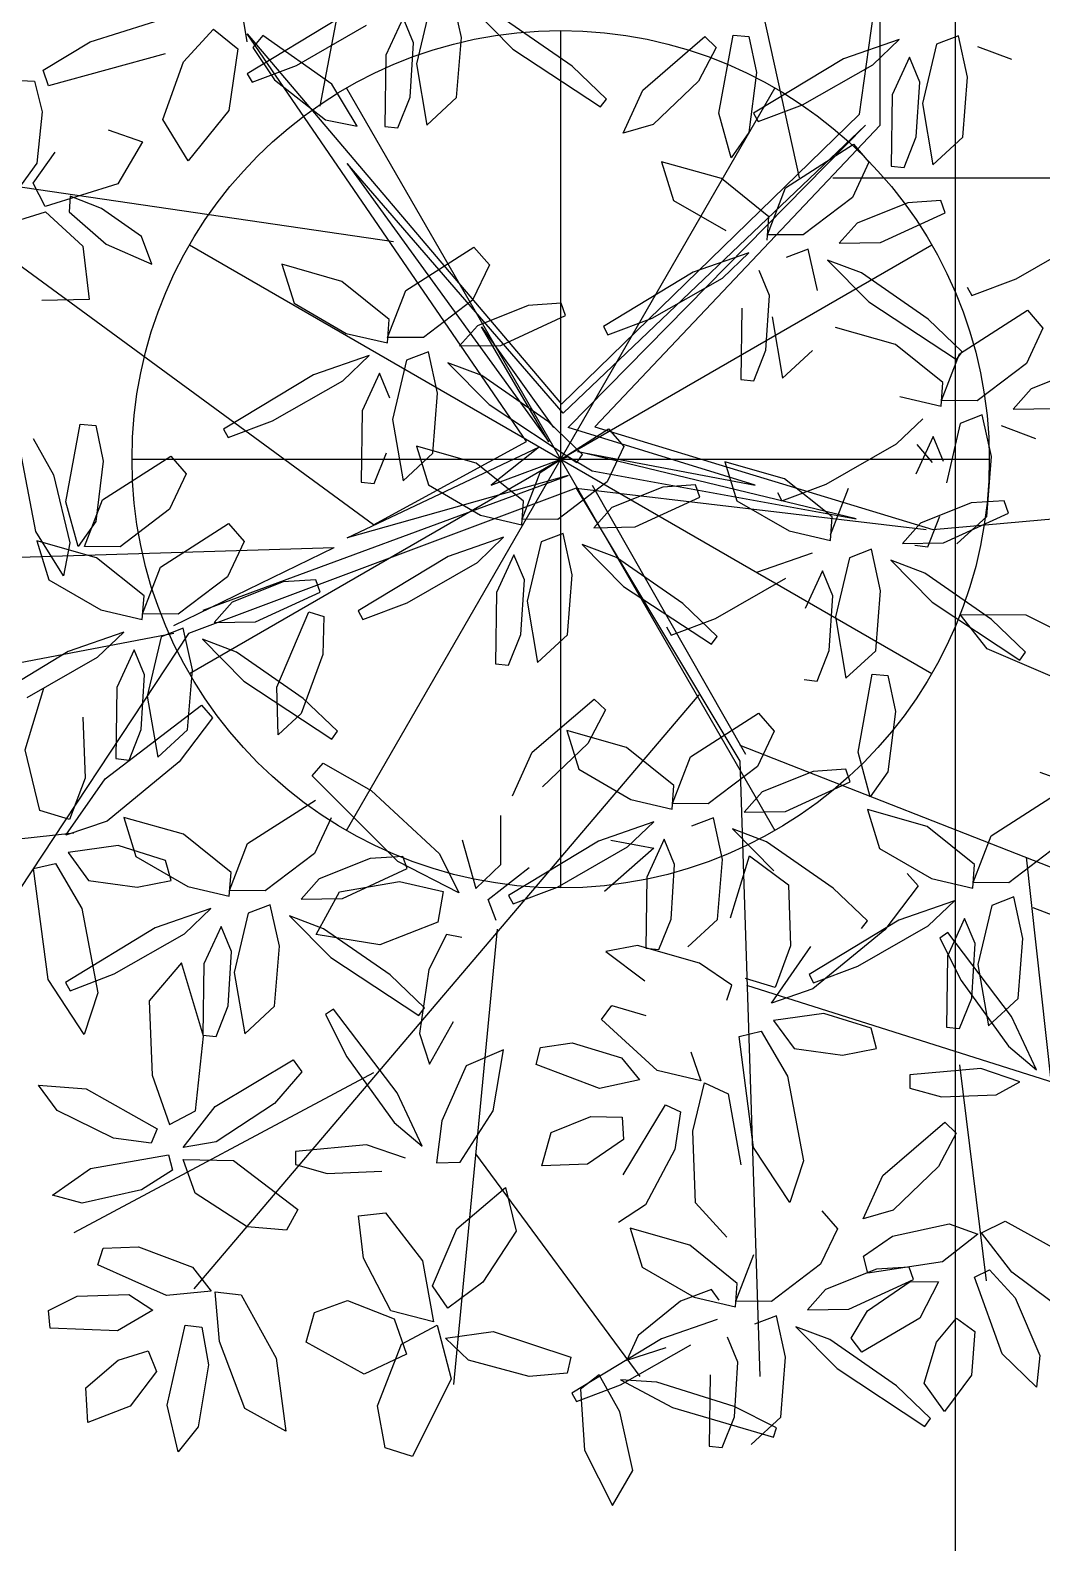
# Model space of a CAD drawing. Extents: x 8365 to 8547, y -347 to -272.
# Drawn here: x 8520.263 to 8520.971, y -320.984 to -319.926 of the extents above; entities that cross this region are included whole.
import ezdxf

# ---------------------------------------------------------------- set-up
doc = ezdxf.new("R2010")
doc.units = 0
doc.layers.get('0').update_dxf_attribs({"linetype": 'CONTINUOUS'})
doc.layers.add('1', color=7, linetype='CONTINUOUS')

msp = doc.modelspace()

# ---------------------------------------------------------------- linework, layer by layer
at = {"color": 44}
for p, q in [((8520.8013, -320.0289), (8520.6941, -319.5423)), ((8520.4657, -319.9786), (8520.545, -319.5591)), ((8520.4145, -319.9338), (8520.3632, -319.6094)), ((8520.8433, -319.9842), (8520.8576, -319.881)), ((8520.8576, -319.9919), (8520.8576, -319.881)), ((8520.6102, -320.2135), (8520.4145, -319.9282)), ((8520.4145, -319.9282), (8520.6347, -320.1872)), ((8520.6347, -320.1872), (8520.8433, -319.9842)), ((8520.517, -320.0736), (8520.0183, -320.0009)), ((8520.8475, -319.992), (8520.6358, -320.1935)), ((8520.6392, -320.2037), (8520.8475, -319.992)), ((8520.658, -320.2032), (8520.8576, -319.9919)), ((8520.6358, -320.1935), (8520.4846, -320.0189)), ((8520.4846, -320.0189), (8520.6257, -320.2137)), ((8520.8246, -320.0289), (8521.1089, -320.0289)), ((8520.5031, -320.2716), (8520.2327, -320.0736)), ((8520.6257, -320.2137), (8520.5786, -320.1331)), ((8520.5786, -320.1331), (8520.6291, -320.2037)), ((8520.7701, -320.244), (8520.6392, -320.2037)), ((8520.658, -320.2032), (8520.8945, -320.275)), ((8520.4846, -320.2809), (8520.6191, -320.2171)), ((8520.5031, -320.2716), (8520.6102, -320.2135)), ((8520.6191, -320.2171), (8520.5854, -320.244)), ((8520.6458, -320.2205), (8520.7701, -320.244)), ((8520.8408, -320.2675), (8520.6458, -320.2205)), ((8520.5854, -320.244), (8520.6392, -320.2239)), ((8520.6392, -320.2239), (8520.656, -320.234)), ((8520.656, -320.234), (8520.8408, -320.2675)), ((8520.3838, -320.3314), (8520.6392, -320.2372)), ((8520.6392, -320.2372), (8520.4846, -320.2809)), ((8520.656, -320.244), (8520.7635, -320.4322)), ((8520.6449, -320.2461), (8520.3736, -320.3477)), ((8520.6449, -320.2461), (8520.7594, -320.4372)), ((8520.6449, -320.2461), (8520.8899, -320.275)), ((8520.8945, -320.275), (8521.081, -320.2582)), ((8519.9764, -320.3029), (8520.4755, -320.2876)), ((8520.3632, -320.3421), (8520.4755, -320.2876)), ((8520.3632, -320.3477), (8520.0137, -320.4148)), ((8520.3736, -320.3477), (8520.1628, -320.6665)), ((8520.7307, -320.3906), (8520.3772, -320.8063)), ((8520.7594, -320.426), (8521.1882, -320.5938)), ((8520.7594, -320.4372), (8520.7734, -320.8678)), ((8520.2933, -320.4875), (8520.0323, -320.5155)), ((8520.9598, -320.5043), (8520.9877, -320.756)), ((8520.5896, -320.5547), (8520.559, -320.8734)), ((8520.764, -320.5938), (8521.081, -320.6944)), ((8520.503, -320.6553), (8520.2933, -320.7671)), ((8520.9132, -320.6497), (8520.9318, -320.8007)), ((8520.5745, -320.7119), (8520.6895, -320.8678))]:
    msp.add_line(p, q, dxfattribs=at)
at = {"color": 60}
for p, q in [((8520.5645, -319.9307), (8520.5582, -319.9018)), ((8520.3048, -319.9337), (8520.367, -319.914)), ((8520.5237, -319.9168), (8520.5117, -319.9431)), ((8520.5311, -319.9343), (8520.5237, -319.9168)), ((8520.5428, -319.9077), (8520.533, -319.9492)), ((8520.5716, -319.9095), (8520.6006, -319.9388)), ((8520.3701, -319.9478), (8520.3911, -319.9248)), ((8520.3911, -319.9248), (8520.408, -319.9385)), ((8520.4777, -319.9179), (8520.4147, -319.956)), ((8520.449, -319.9502), (8520.4982, -319.9221)), ((8520.642, -319.9508), (8520.5955, -319.9185)), ((8520.2717, -319.9535), (8520.3048, -319.9337)), ((8520.4256, -319.9293), (8520.4185, -319.9377)), ((8520.4185, -319.9377), (8520.4337, -319.9603)), ((8520.4739, -319.9632), (8520.4256, -319.9293)), ((8520.5286, -319.9725), (8520.5311, -319.9343)), ((8520.5612, -319.9727), (8520.5645, -319.9307)), ((8520.3573, -319.942), (8520.2755, -319.9645)), ((8520.3556, -319.988), (8520.3701, -319.9478)), ((8520.408, -319.9385), (8520.4018, -319.9818)), ((8520.2755, -319.9645), (8520.2717, -319.9535)), ((8520.4147, -319.956), (8520.418, -319.9619)), ((8520.418, -319.9619), (8520.449, -319.9502)), ((8520.666, -319.9738), (8520.642, -319.9508)), ((8520.256, -319.9607), (8520.2658, -319.9613)), ((8520.2658, -319.9613), (8520.2711, -319.9826)), ((8520.4337, -319.9603), (8520.4694, -319.9882)), ((8520.4916, -319.9926), (8520.4739, -319.9632)), ((8520.2711, -319.9826), (8520.2673, -320.0186)), ((8520.3734, -320.017), (8520.3556, -319.988)), ((8520.4018, -319.9818), (8520.3734, -320.017)), ((8520.4694, -319.9882), (8520.4916, -319.9926)), ((8520.3174, -319.9952), (8520.3414, -320.0036)), ((8520.2648, -320.0325), (8520.2801, -320.0109)), ((8520.3414, -320.0036), (8520.324, -320.0331)), ((8520.2673, -320.0186), (8520.2565, -320.0337)), ((8520.2732, -320.0489), (8520.2648, -320.0325)), ((8520.324, -320.0331), (8520.2732, -320.0489)), ((8520.2906, -320.0417), (8520.2901, -320.0526)), ((8520.3126, -320.0504), (8520.2906, -320.0417)), ((8520.2517, -320.0594), (8520.2734, -320.0527)), ((8520.2734, -320.0527), (8520.2995, -320.0768)), ((8520.2901, -320.0526), (8520.316, -320.0753)), ((8520.3407, -320.0699), (8520.3126, -320.0504)), ((8520.316, -320.0753), (8520.3478, -320.0893)), ((8520.3478, -320.0893), (8520.3407, -320.0699)), ((8520.2995, -320.0768), (8520.3041, -320.1141)), ((8520.4808, -320.1013), (8520.4389, -320.0894)), ((8520.4389, -320.0894), (8520.4474, -320.1166)), ((8520.3041, -320.1141), (8520.2709, -320.1147)), ((8520.4474, -320.1166), (8520.4839, -320.1377)), ((8520.4611, -320.1668), (8520.3981, -320.2048)), ((8520.4323, -320.199), (8520.4816, -320.1709)), ((8520.2877, -320.2557), (8520.2976, -320.2012)), ((8520.2976, -320.2012), (8520.3086, -320.2021)), ((8520.3086, -320.2021), (8520.3139, -320.2272)), ((8520.4013, -320.2107), (8520.4323, -320.199)), ((8520.2648, -320.2112), (8520.279, -320.2366)), ((8520.3981, -320.2048), (8520.4013, -320.2107)), ((8520.2667, -320.2764), (8520.2548, -320.214)), ((8520.3134, -320.2541), (8520.3611, -320.2236)), ((8520.3611, -320.2236), (8520.3719, -320.236)), ((8520.3139, -320.2272), (8520.3086, -320.2694)), ((8520.279, -320.2366), (8520.2904, -320.2842)), ((8520.3719, -320.236), (8520.3602, -320.2608)), ((8520.3008, -320.2868), (8520.3134, -320.2541)), ((8520.2962, -320.2869), (8520.2877, -320.2557)), ((8520.3602, -320.2608), (8520.3258, -320.287)), ((8520.286, -320.3074), (8520.2667, -320.2764)), ((8520.3086, -320.2694), (8520.2962, -320.2869)), ((8520.3539, -320.3013), (8520.4016, -320.2708)), ((8520.3091, -320.2948), (8520.2673, -320.283)), ((8520.2673, -320.283), (8520.2757, -320.3101)), ((8520.2904, -320.2842), (8520.286, -320.3074)), ((8520.3258, -320.287), (8520.3008, -320.2868)), ((8520.3424, -320.3215), (8520.3091, -320.2948)), ((8520.3413, -320.3341), (8520.3539, -320.3013)), ((8520.4008, -320.3081), (8520.3663, -320.3343)), ((8520.2757, -320.3101), (8520.3122, -320.3312)), ((8520.3411, -320.3379), (8520.3424, -320.3215)), ((8520.4041, -320.3259), (8520.3915, -320.3401)), ((8520.3122, -320.3312), (8520.3411, -320.3379)), ((8520.3663, -320.3343), (8520.3413, -320.3341)), ((8520.3283, -320.3468), (8520.2894, -320.3603)), ((8520.3099, -320.3644), (8520.3283, -320.3468)), ((8520.3545, -320.35), (8520.3447, -320.3915)), ((8520.3699, -320.3441), (8520.3545, -320.35)), ((8520.3763, -320.3731), (8520.3699, -320.3441)), ((8520.2894, -320.3603), (8520.2265, -320.3984)), ((8520.3355, -320.3591), (8520.3234, -320.3855)), ((8520.3428, -320.3767), (8520.3355, -320.3591)), ((8520.4072, -320.3608), (8520.3834, -320.3518)), ((8520.2607, -320.3925), (8520.3099, -320.3644)), ((8520.3403, -320.4149), (8520.3428, -320.3767)), ((8520.3729, -320.4151), (8520.3763, -320.3731)), ((8520.2591, -320.4292), (8520.2723, -320.3859)), ((8520.3234, -320.3855), (8520.3227, -320.4353)), ((8520.3447, -320.3915), (8520.352, -320.4344)), ((8520.3153, -320.4494), (8520.3827, -320.398)), ((8520.3827, -320.398), (8520.3903, -320.4068)), ((8520.2996, -320.4062), (8520.3012, -320.4489)), ((8520.3903, -320.4068), (8520.367, -320.4375)), ((8520.3319, -320.4363), (8520.3403, -320.4149)), ((8520.352, -320.4344), (8520.3729, -320.4151)), ((8520.2695, -320.4716), (8520.2591, -320.4292)), ((8520.3227, -320.4353), (8520.3319, -320.4363)), ((8520.367, -320.4375), (8520.3167, -320.479)), ((8520.2877, -320.4889), (8520.3153, -320.4494)), ((8520.3012, -320.4489), (8520.2903, -320.478)), ((8520.2903, -320.478), (8520.2695, -320.4716)), ((8520.37, -320.4883), (8520.3282, -320.4765)), ((8520.3282, -320.4765), (8520.3366, -320.5037)), ((8520.3167, -320.479), (8520.2877, -320.4889)), ((8520.3243, -320.4961), (8520.2892, -320.501)), ((8520.3574, -320.5065), (8520.3243, -320.4961)), ((8520.2651, -320.5122), (8520.2805, -320.5086)), ((8520.2805, -320.5086), (8520.2989, -320.5401)), ((8520.2892, -320.501), (8520.3036, -320.5206)), ((8520.3366, -320.5037), (8520.3731, -320.5248)), ((8520.3613, -320.5206), (8520.3574, -320.5065)), ((8520.2753, -320.59), (8520.2651, -320.5122)), ((8520.3036, -320.5206), (8520.3375, -320.5252)), ((8520.3375, -320.5252), (8520.3613, -320.5206)), ((8520.2989, -320.5401), (8520.3101, -320.5993)), ((8520.3892, -320.5403), (8520.3503, -320.5538)), ((8520.3708, -320.558), (8520.3892, -320.5403)), ((8520.3503, -320.5538), (8520.2874, -320.5919)), ((8520.3964, -320.5527), (8520.3843, -320.579))]:
    msp.add_line(p, q, dxfattribs=at)
at = {"linetype": 'CONTINUOUS'}
for p, q in [((8520.634, -319.9258), (8520.634, -320.5258)), ((8520.634, -319.9258), (8520.634, -320.5258)), ((8520.484, -319.966), (8520.784, -320.4856)), ((8520.484, -320.4856), (8520.784, -319.966)), ((8520.3742, -320.3758), (8520.8938, -320.0758)), ((8520.3742, -320.0758), (8520.8938, -320.3758)), ((8520.334, -320.2258), (8520.934, -320.2258)), ((8520.334, -320.2258), (8520.934, -320.2258)), ((8520.334, -320.2258), (8520.934, -320.2258))]:
    msp.add_line(p, q, dxfattribs=at)
at = {"color": 62}
for p, q in [((8520.6915, -319.9674), (8520.7349, -319.93)), ((8520.7428, -319.9377), (8520.7305, -319.9611)), ((8520.7349, -319.93), (8520.7428, -319.9377)), ((8520.7448, -319.9835), (8520.7547, -319.929)), ((8520.7547, -319.929), (8520.7657, -319.9299)), ((8520.7657, -319.9299), (8520.771, -319.9551)), ((8520.5117, -319.9431), (8520.511, -319.993)), ((8520.6006, -319.9388), (8520.662, -319.9792)), ((8520.832, -319.9456), (8520.7691, -319.9837)), ((8520.533, -319.9492), (8520.5403, -319.992)), ((8520.771, -319.9551), (8520.7657, -319.9972)), ((8520.8033, -319.9778), (8520.8525, -319.9497)), ((8520.6777, -319.9977), (8520.6915, -319.9674)), ((8520.7305, -319.9611), (8520.6988, -319.9916)), ((8520.5201, -319.9939), (8520.5286, -319.9725)), ((8520.5403, -319.992), (8520.5612, -319.9727)), ((8520.662, -319.9792), (8520.666, -319.9738)), ((8520.7723, -319.9895), (8520.8033, -319.9778)), ((8520.7533, -320.0148), (8520.7448, -319.9835)), ((8520.7691, -319.9837), (8520.7723, -319.9895)), ((8520.511, -319.993), (8520.5201, -319.9939)), ((8520.6988, -319.9916), (8520.6777, -319.9977)), ((8520.7657, -319.9972), (8520.7533, -320.0148)), ((8520.7913, -320.0359), (8520.839, -320.0054)), ((8520.839, -320.0054), (8520.8498, -320.0179)), ((8520.7465, -320.0294), (8520.7047, -320.0176)), ((8520.7047, -320.0176), (8520.7131, -320.0447)), ((8520.8498, -320.0179), (8520.8382, -320.0427)), ((8520.7798, -320.0561), (8520.7465, -320.0294)), ((8520.7787, -320.0687), (8520.7913, -320.0359)), ((8520.8382, -320.0427), (8520.8037, -320.0688)), ((8520.7131, -320.0447), (8520.7496, -320.0658)), ((8520.7785, -320.0725), (8520.7798, -320.0561)), ((8520.8415, -320.0605), (8520.8289, -320.0747)), ((8520.8037, -320.0688), (8520.7787, -320.0687)), ((8520.5256, -320.1078), (8520.5733, -320.0773)), ((8520.5733, -320.0773), (8520.5841, -320.0898)), ((8520.7658, -320.0813), (8520.7268, -320.0949)), ((8520.7473, -320.099), (8520.7658, -320.0813)), ((8520.8073, -320.0787), (8520.7919, -320.0846)), ((8520.8137, -320.1077), (8520.8073, -320.0787)), ((8520.5841, -320.0898), (8520.5724, -320.1145)), ((8520.7268, -320.0949), (8520.6639, -320.1329)), ((8520.7802, -320.1112), (8520.7729, -320.0937)), ((8520.8446, -320.0954), (8520.8208, -320.0864)), ((8520.8208, -320.0864), (8520.8497, -320.1157)), ((8520.514, -320.128), (8520.4808, -320.1013)), ((8520.6981, -320.1271), (8520.7473, -320.099)), ((8520.5129, -320.1405), (8520.5256, -320.1078)), ((8520.5724, -320.1145), (8520.5379, -320.1407)), ((8520.6343, -320.1166), (8520.6113, -320.1182)), ((8520.6374, -320.1253), (8520.6343, -320.1166)), ((8520.5127, -320.1444), (8520.514, -320.128)), ((8520.6113, -320.1182), (8520.5758, -320.1324)), ((8520.5921, -320.1461), (8520.6374, -320.1253)), ((8520.6671, -320.1388), (8520.6981, -320.1271)), ((8520.4839, -320.1377), (8520.5127, -320.1444)), ((8520.5758, -320.1324), (8520.5631, -320.1465)), ((8520.6639, -320.1329), (8520.6671, -320.1388)), ((8520.5379, -320.1407), (8520.5129, -320.1405)), ((8520.5631, -320.1465), (8520.5921, -320.1461)), ((8520.5, -320.1532), (8520.4611, -320.1668)), ((8520.4816, -320.1709), (8520.5, -320.1532)), ((8520.5262, -320.1565), (8520.5164, -320.198)), ((8520.5416, -320.1506), (8520.5262, -320.1565)), ((8520.5479, -320.1795), (8520.5416, -320.1506)), ((8520.5789, -320.1673), (8520.555, -320.1583)), ((8520.555, -320.1583), (8520.584, -320.1876)), ((8520.5071, -320.1656), (8520.4951, -320.1919)), ((8520.5145, -320.1831), (8520.5071, -320.1656)), ((8520.6254, -320.1997), (8520.5789, -320.1673)), ((8520.5446, -320.2215), (8520.5479, -320.1795)), ((8520.4951, -320.1919), (8520.4944, -320.2418)), ((8520.584, -320.1876), (8520.6454, -320.228)), ((8520.5164, -320.198), (8520.5237, -320.2408)), ((8520.6493, -320.2226), (8520.6254, -320.1997)), ((8520.6197, -320.235), (8520.6674, -320.2045)), ((8520.6674, -320.2045), (8520.6782, -320.2169)), ((8520.5035, -320.2428), (8520.512, -320.2213)), ((8520.5237, -320.2408), (8520.5446, -320.2215)), ((8520.5749, -320.2285), (8520.5331, -320.2166)), ((8520.5331, -320.2166), (8520.5415, -320.2438)), ((8520.6454, -320.228), (8520.6493, -320.2226)), ((8520.6782, -320.2169), (8520.6665, -320.2417)), ((8520.6081, -320.2552), (8520.5749, -320.2285)), ((8520.4944, -320.2418), (8520.5035, -320.2428)), ((8520.5415, -320.2438), (8520.578, -320.2649)), ((8520.6071, -320.2677), (8520.6197, -320.235)), ((8520.6665, -320.2417), (8520.6321, -320.2679)), ((8520.7284, -320.2438), (8520.7055, -320.2453)), ((8520.7315, -320.2524), (8520.7284, -320.2438)), ((8520.6068, -320.2716), (8520.6081, -320.2552)), ((8520.7055, -320.2453), (8520.6699, -320.2595)), ((8520.6862, -320.2732), (8520.7315, -320.2524)), ((8520.578, -320.2649), (8520.6068, -320.2716)), ((8520.6699, -320.2595), (8520.6572, -320.2737)), ((8520.4016, -320.2708), (8520.4124, -320.2833)), ((8520.6321, -320.2679), (8520.6071, -320.2677)), ((8520.6572, -320.2737), (8520.6862, -320.2732)), ((8520.4124, -320.2833), (8520.4008, -320.3081)), ((8520.5941, -320.2804), (8520.5552, -320.2939)), ((8520.5757, -320.2981), (8520.5941, -320.2804)), ((8520.6203, -320.2837), (8520.6105, -320.3252)), ((8520.6357, -320.2778), (8520.6203, -320.2837)), ((8520.6421, -320.3067), (8520.6357, -320.2778)), ((8520.673, -320.2945), (8520.6491, -320.2855)), ((8520.6491, -320.2855), (8520.6781, -320.3148)), ((8520.5552, -320.2939), (8520.4923, -320.332)), ((8520.6012, -320.2928), (8520.5892, -320.3191)), ((8520.6086, -320.3103), (8520.6012, -320.2928)), ((8520.7195, -320.3268), (8520.673, -320.2945)), ((8520.5265, -320.3262), (8520.5757, -320.2981)), ((8520.6387, -320.3487), (8520.6421, -320.3067)), ((8520.4397, -320.3117), (8520.4041, -320.3259)), ((8520.4204, -320.3396), (8520.4657, -320.3188)), ((8520.4627, -320.3101), (8520.4397, -320.3117)), ((8520.4657, -320.3188), (8520.4627, -320.3101)), ((8520.6061, -320.3485), (8520.6086, -320.3103)), ((8520.4955, -320.3379), (8520.5265, -320.3262)), ((8520.5892, -320.3191), (8520.5885, -320.369)), ((8520.6105, -320.3252), (8520.6178, -320.368)), ((8520.3915, -320.3401), (8520.4204, -320.3396)), ((8520.4353, -320.3852), (8520.4577, -320.3326)), ((8520.4577, -320.3326), (8520.4682, -320.3359)), ((8520.4682, -320.3359), (8520.4675, -320.3624)), ((8520.4923, -320.332), (8520.4955, -320.3379)), ((8520.5976, -320.3699), (8520.6061, -320.3485)), ((8520.6178, -320.368), (8520.6387, -320.3487)), ((8520.7082, -320.3431), (8520.7114, -320.349)), ((8520.3834, -320.3518), (8520.4123, -320.3811)), ((8520.4538, -320.3932), (8520.4072, -320.3608)), ((8520.4675, -320.3624), (8520.4524, -320.4037)), ((8520.5885, -320.369), (8520.5976, -320.3699)), ((8520.4123, -320.3811), (8520.4738, -320.4216)), ((8520.4362, -320.4186), (8520.4353, -320.3852)), ((8520.4524, -320.4037), (8520.4362, -320.4186)), ((8520.4777, -320.4161), (8520.4538, -320.3932)), ((8520.6141, -320.4309), (8520.6574, -320.3936)), ((8520.6654, -320.4012), (8520.6531, -320.4247)), ((8520.6574, -320.3936), (8520.6654, -320.4012)), ((8520.4738, -320.4216), (8520.4777, -320.4161)), ((8520.6531, -320.4247), (8520.6214, -320.4551)), ((8520.6801, -320.4275), (8520.6383, -320.4157)), ((8520.6383, -320.4157), (8520.6467, -320.4428)), ((8520.6002, -320.4613), (8520.6141, -320.4309)), ((8520.7133, -320.4542), (8520.6801, -320.4275)), ((8520.7123, -320.4668), (8520.7249, -320.434)), ((8520.4601, -320.4473), (8520.4678, -320.4386)), ((8520.4678, -320.4386), (8520.5013, -320.4576)), ((8520.6467, -320.4428), (8520.6832, -320.4639)), ((8520.52, -320.5073), (8520.4601, -320.4473)), ((8520.712, -320.4706), (8520.7133, -320.4542)), ((8520.4148, -320.4948), (8520.4625, -320.4643)), ((8520.5013, -320.4576), (8520.5491, -320.5019)), ((8520.6832, -320.4639), (8520.712, -320.4706)), ((8520.4733, -320.4768), (8520.4617, -320.5016)), ((8520.4033, -320.515), (8520.37, -320.4883)), ((8520.4022, -320.5276), (8520.4148, -320.4948)), ((8520.4617, -320.5016), (8520.4272, -320.5278)), ((8520.5006, -320.5052), (8520.465, -320.5194)), ((8520.5236, -320.5037), (8520.5006, -320.5052)), ((8520.5266, -320.5123), (8520.5236, -320.5037)), ((8520.402, -320.5315), (8520.4033, -320.515)), ((8520.465, -320.5194), (8520.4524, -320.5336)), ((8520.4813, -320.5331), (8520.5266, -320.5123)), ((8520.3731, -320.5248), (8520.402, -320.5315)), ((8520.4272, -320.5278), (8520.4022, -320.5276)), ((8520.4628, -320.5583), (8520.4792, -320.5285)), ((8520.4792, -320.5285), (8520.5213, -320.5213)), ((8520.4308, -320.5377), (8520.4154, -320.5435)), ((8520.4372, -320.5666), (8520.4308, -320.5377)), ((8520.4524, -320.5336), (8520.4813, -320.5331)), ((8520.4154, -320.5435), (8520.4056, -320.585)), ((8520.4681, -320.5544), (8520.4443, -320.5453)), ((8520.4443, -320.5453), (8520.4732, -320.5746)), ((8520.548, -320.5497), (8520.5074, -320.5657)), ((8520.3216, -320.586), (8520.3708, -320.558)), ((8520.4037, -320.5702), (8520.3964, -320.5527)), ((8520.5074, -320.5657), (8520.4628, -320.5583)), ((8520.5147, -320.5867), (8520.4681, -320.5544)), ((8520.4012, -320.6084), (8520.4037, -320.5702)), ((8520.4338, -320.6086), (8520.4372, -320.5666)), ((8520.3687, -320.5782), (8520.3459, -320.6049)), ((8520.3841, -320.6295), (8520.3687, -320.5782)), ((8520.3843, -320.579), (8520.3836, -320.6288)), ((8520.4732, -320.5746), (8520.5347, -320.6151)), ((8520.5418, -320.5828), (8520.5351, -320.6277)), ((8520.3006, -320.6284), (8520.2753, -320.59)), ((8520.2874, -320.5919), (8520.2906, -320.5978)), ((8520.2906, -320.5978), (8520.3216, -320.586)), ((8520.4056, -320.585), (8520.4129, -320.6279)), ((8520.5386, -320.6097), (8520.5147, -320.5867)), ((8520.3101, -320.5993), (8520.3006, -320.6284)), ((8520.3459, -320.6049), (8520.3482, -320.6568)), ((8520.3928, -320.6298), (8520.4012, -320.6084)), ((8520.4129, -320.6279), (8520.4338, -320.6086)), ((8520.475, -320.6107), (8520.4695, -320.6145)), ((8520.4695, -320.6145), (8520.4844, -320.6441)), ((8520.5195, -320.6692), (8520.475, -320.6107)), ((8520.5347, -320.6151), (8520.5386, -320.6097)), ((8520.3784, -320.6817), (8520.3841, -320.6295)), ((8520.3836, -320.6288), (8520.3928, -320.6298)), ((8520.5351, -320.6277), (8520.5422, -320.6491)), ((8520.3922, -320.6787), (8520.4468, -320.6461)), ((8520.4468, -320.6461), (8520.4528, -320.6546)), ((8520.4844, -320.6441), (8520.5175, -320.69)), ((8520.3482, -320.6568), (8520.3603, -320.6913)), ((8520.4528, -320.6546), (8520.4338, -320.6767)), ((8520.2816, -320.6816), (8520.2685, -320.6639)), ((8520.2685, -320.6639), (8520.3018, -320.6665)), ((8520.3018, -320.6665), (8520.3517, -320.6944)), ((8520.3697, -320.7074), (8520.3922, -320.6787)), ((8520.4338, -320.6767), (8520.393, -320.7036)), ((8520.537, -320.7065), (8520.5195, -320.6692)), ((8520.321, -320.701), (8520.2816, -320.6816)), ((8520.3603, -320.6913), (8520.3784, -320.6817)), ((8520.3517, -320.6944), (8520.3473, -320.7045)), ((8520.5175, -320.69), (8520.537, -320.7065)), ((8520.3473, -320.7045), (8520.321, -320.701)), ((8520.393, -320.7036), (8520.3697, -320.7074)), ((8520.498, -320.7057), (8520.4484, -320.7103)), ((8520.2784, -320.7408), (8520.3049, -320.7221)), ((8520.2991, -320.7465), (8520.2784, -320.7408)), ((8520.2755, -320.8216), (8520.2956, -320.8116)), ((8520.2766, -320.8338), (8520.2755, -320.8216)), ((8520.303, -320.8999), (8520.3017, -320.8756))]:
    msp.add_line(p, q, dxfattribs=at)
at = {"color": 64}
for p, q in [((8520.871, -319.9321), (8520.832, -319.9456)), ((8520.8525, -319.9497), (8520.871, -319.9321)), ((8520.8971, -319.9353), (8520.8873, -319.9768)), ((8520.9125, -319.9294), (8520.8971, -319.9353)), ((8520.9189, -319.9584), (8520.9125, -319.9294)), ((8520.9498, -319.9461), (8520.926, -319.9371)), ((8520.8781, -319.9444), (8520.866, -319.9708)), ((8520.8854, -319.962), (8520.8781, -319.9444)), ((8520.9155, -320.0004), (8520.9189, -319.9584)), ((8520.8829, -320.0002), (8520.8854, -319.962)), ((8520.866, -319.9708), (8520.8653, -320.0206)), ((8520.8873, -319.9768), (8520.8946, -320.0197)), ((8520.8745, -320.0216), (8520.8829, -320.0002)), ((8520.8946, -320.0197), (8520.9155, -320.0004)), ((8520.8653, -320.0206), (8520.8745, -320.0216)), ((8520.8771, -320.0463), (8520.8415, -320.0605)), ((8520.8578, -320.0742), (8520.9031, -320.0534)), ((8520.9001, -320.0447), (8520.8771, -320.0463)), ((8520.9031, -320.0534), (8520.9001, -320.0447)), ((8520.8289, -320.0747), (8520.8578, -320.0742)), ((8520.9528, -320.0995), (8521.002, -320.0714)), ((8520.8912, -320.1278), (8520.8446, -320.0954)), ((8520.9186, -320.1053), (8520.9218, -320.1112)), ((8520.9218, -320.1112), (8520.9528, -320.0995)), ((8520.7777, -320.1495), (8520.7802, -320.1112)), ((8520.8497, -320.1157), (8520.9112, -320.1561)), ((8520.7608, -320.1201), (8520.7601, -320.1699)), ((8520.7821, -320.1261), (8520.7894, -320.169)), ((8520.9151, -320.1507), (8520.8912, -320.1278)), ((8520.9131, -320.152), (8520.9608, -320.1215)), ((8520.9608, -320.1215), (8520.9716, -320.134)), ((8520.8683, -320.1455), (8520.8265, -320.1337)), ((8520.9716, -320.134), (8520.96, -320.1588)), ((8520.7693, -320.1709), (8520.7777, -320.1495)), ((8520.7894, -320.169), (8520.8104, -320.1497)), ((8520.9016, -320.1722), (8520.8683, -320.1455)), ((8520.9005, -320.1848), (8520.9131, -320.152)), ((8520.9112, -320.1561), (8520.9151, -320.1507)), ((8520.96, -320.1588), (8520.9255, -320.185)), ((8520.7601, -320.1699), (8520.7693, -320.1709)), ((8520.9989, -320.1624), (8520.9633, -320.1766)), ((8520.9003, -320.1886), (8520.9016, -320.1722)), ((8520.9633, -320.1766), (8520.9507, -320.1908)), ((8520.8714, -320.1819), (8520.9003, -320.1886)), ((8520.9255, -320.185), (8520.9005, -320.1848)), ((8520.9507, -320.1908), (8520.9796, -320.1903)), ((8520.8691, -320.2151), (8520.8876, -320.1975)), ((8520.9137, -320.2007), (8520.904, -320.2422)), ((8520.9291, -320.1948), (8520.9137, -320.2007)), ((8520.9355, -320.2238), (8520.9291, -320.1948)), ((8520.9665, -320.2116), (8520.9426, -320.2025)), ((8520.8947, -320.2098), (8520.8827, -320.2362)), ((8520.902, -320.2274), (8520.8947, -320.2098)), ((8520.8199, -320.2432), (8520.8691, -320.2151)), ((8520.8833, -320.2155), (8520.8941, -320.228)), ((8520.9322, -320.2658), (8520.9355, -320.2238)), ((8520.7908, -320.2395), (8520.749, -320.2277)), ((8520.749, -320.2277), (8520.7574, -320.2548)), ((8520.7889, -320.255), (8520.8199, -320.2432)), ((8520.8241, -320.2662), (8520.7908, -320.2395)), ((8520.7574, -320.2548), (8520.7939, -320.2759)), ((8520.7857, -320.2491), (8520.7889, -320.255)), ((8520.823, -320.2788), (8520.8356, -320.246)), ((8520.9444, -320.2548), (8520.9214, -320.2564)), ((8520.9474, -320.2635), (8520.9444, -320.2548)), ((8520.9214, -320.2564), (8520.8858, -320.2706)), ((8520.8911, -320.287), (8520.8995, -320.2656)), ((8520.9021, -320.2843), (8520.9474, -320.2635)), ((8520.9113, -320.2851), (8520.9322, -320.2658)), ((8520.7939, -320.2759), (8520.8228, -320.2826)), ((8520.8228, -320.2826), (8520.8241, -320.2662)), ((8520.8858, -320.2706), (8520.8732, -320.2848)), ((8520.8732, -320.2848), (8520.9021, -320.2843)), ((8520.8819, -320.286), (8520.8911, -320.287)), ((8520.81, -320.2915), (8520.7711, -320.305)), ((8520.8362, -320.2947), (8520.8264, -320.3362)), ((8520.8516, -320.2888), (8520.8362, -320.2947)), ((8520.858, -320.3178), (8520.8516, -320.2888)), ((8520.8889, -320.3055), (8520.8651, -320.2965)), ((8520.8651, -320.2965), (8520.894, -320.3258)), ((8520.8172, -320.3038), (8520.8051, -320.3302)), ((8520.8245, -320.3214), (8520.8172, -320.3038)), ((8520.6781, -320.3148), (8520.7395, -320.3552)), ((8520.7424, -320.3372), (8520.7916, -320.3091)), ((8520.8546, -320.3598), (8520.858, -320.3178)), ((8520.7435, -320.3498), (8520.7195, -320.3268)), ((8520.822, -320.3596), (8520.8245, -320.3214)), ((8520.7114, -320.349), (8520.7424, -320.3372)), ((8520.8264, -320.3362), (8520.8337, -320.3791)), ((8520.7395, -320.3552), (8520.7435, -320.3498)), ((8520.8136, -320.381), (8520.822, -320.3596)), ((8520.8337, -320.3791), (8520.8546, -320.3598)), ((8520.8044, -320.38), (8520.8136, -320.381)), ((8520.8422, -320.4308), (8520.8521, -320.3763)), ((8520.8521, -320.3763), (8520.863, -320.3772)), ((8520.863, -320.3772), (8520.8684, -320.4023)), ((8520.7249, -320.434), (8520.7726, -320.4035)), ((8520.7726, -320.4035), (8520.7834, -320.416)), ((8520.8684, -320.4023), (8520.8631, -320.4445)), ((8520.7834, -320.416), (8520.7717, -320.4408)), ((8520.8506, -320.4621), (8520.8422, -320.4308)), ((8520.7717, -320.4408), (8520.7373, -320.467)), ((8520.8107, -320.4444), (8520.7751, -320.4586)), ((8520.8336, -320.4428), (8520.8107, -320.4444)), ((8520.8367, -320.4515), (8520.8336, -320.4428)), ((8520.8631, -320.4445), (8520.8506, -320.4621)), ((8520.7914, -320.4723), (8520.8367, -320.4515)), ((8520.7373, -320.467), (8520.7123, -320.4668)), ((8520.7751, -320.4586), (8520.7624, -320.4728)), ((8520.5921, -320.5094), (8520.5922, -320.4752)), ((8520.7409, -320.4768), (8520.7255, -320.4827)), ((8520.7473, -320.5058), (8520.7409, -320.4768)), ((8520.7624, -320.4728), (8520.7914, -320.4723)), ((8520.8905, -320.4828), (8520.8487, -320.471)), ((8520.8487, -320.471), (8520.8571, -320.4981)), ((8520.6993, -320.4795), (8520.6604, -320.493)), ((8520.6809, -320.4971), (8520.6993, -320.4795)), ((8520.7782, -320.4935), (8520.7543, -320.4845)), ((8520.7543, -320.4845), (8520.7833, -320.5138)), ((8520.565, -320.4921), (8520.5746, -320.5263)), ((8520.6604, -320.493), (8520.5975, -320.5311)), ((8520.6317, -320.5252), (8520.6809, -320.4971)), ((8520.6993, -320.498), (8520.6646, -320.5283)), ((8520.6692, -320.4925), (8520.6993, -320.498)), ((8520.7064, -320.4918), (8520.6944, -320.5182)), ((8520.7138, -320.5094), (8520.7064, -320.4918)), ((8520.8247, -320.5259), (8520.7782, -320.4935)), ((8520.8571, -320.4981), (8520.8936, -320.5192)), ((8520.5628, -320.5293), (8520.52, -320.5073)), ((8520.5491, -320.5019), (8520.5628, -320.5293)), ((8520.5746, -320.5263), (8520.5921, -320.5094)), ((8520.7113, -320.5476), (8520.7138, -320.5094)), ((8520.7439, -320.5478), (8520.7473, -320.5058)), ((8520.7529, -320.5467), (8520.7662, -320.5034)), ((8520.7662, -320.5034), (8520.7935, -320.5237)), ((8520.5832, -320.5338), (8520.612, -320.5114)), ((8520.6944, -320.5182), (8520.6937, -320.568)), ((8520.8765, -320.5156), (8520.8842, -320.5243)), ((8520.5213, -320.5213), (8520.5517, -320.5282)), ((8520.5517, -320.5282), (8520.548, -320.5497)), ((8520.6007, -320.537), (8520.6317, -320.5252)), ((8520.7935, -320.5237), (8520.795, -320.5664)), ((8520.8487, -320.5488), (8520.8247, -320.5259)), ((8520.8842, -320.5243), (8520.8609, -320.5551)), ((8520.5889, -320.5487), (8520.5832, -320.5338)), ((8520.5975, -320.5311), (8520.6007, -320.537)), ((8520.7028, -320.569), (8520.7113, -320.5476)), ((8520.723, -320.5671), (8520.7439, -320.5478)), ((8520.8708, -320.5483), (8520.8079, -320.5864)), ((8520.8447, -320.5543), (8520.8487, -320.5488)), ((8520.554, -320.5584), (8520.5418, -320.5828)), ((8520.5648, -320.5605), (8520.554, -320.5584)), ((8520.8609, -320.5551), (8520.8105, -320.5965)), ((8520.8421, -320.5805), (8520.8913, -320.5524)), ((8520.6878, -320.566), (8520.6656, -320.5702)), ((8520.6656, -320.5702), (8520.693, -320.5909)), ((8520.7313, -320.5785), (8520.6878, -320.566)), ((8520.6937, -320.568), (8520.7028, -320.569)), ((8520.7816, -320.6065), (8520.8091, -320.5669)), ((8520.795, -320.5664), (8520.7841, -320.5956)), ((8520.7539, -320.5938), (8520.7313, -320.5785)), ((8520.8111, -320.5922), (8520.8421, -320.5805)), ((8520.7504, -320.6043), (8520.7539, -320.5938)), ((8520.7841, -320.5956), (8520.7634, -320.5891)), ((8520.8079, -320.5864), (8520.8111, -320.5922)), ((8520.8105, -320.5965), (8520.7816, -320.6065)), ((8520.6627, -320.6179), (8520.6699, -320.608)), ((8520.6699, -320.608), (8520.6937, -320.6151)), ((8520.5422, -320.6491), (8520.5591, -320.6192)), ((8520.7016, -320.6536), (8520.6627, -320.6179)), ((8520.6198, -320.6375), (8520.642, -320.6343)), ((8520.642, -320.6343), (8520.6766, -320.6446)), ((8520.7691, -320.7075), (8520.7589, -320.6297)), ((8520.594, -320.6391), (8520.5679, -320.6503)), ((8520.5867, -320.6819), (8520.594, -320.6391)), ((8520.6169, -320.6493), (8520.6198, -320.6375)), ((8520.6766, -320.6446), (8520.6891, -320.6602)), ((8520.7251, -320.6405), (8520.7322, -320.6607)), ((8520.5679, -320.6503), (8520.5508, -320.6888)), ((8520.6611, -320.6661), (8520.6169, -320.6493)), ((8520.7322, -320.6607), (8520.7016, -320.6536)), ((8520.6891, -320.6602), (8520.6611, -320.6661)), ((8520.7265, -320.6961), (8520.7346, -320.6621)), ((8520.7346, -320.6621), (8520.7512, -320.6698)), ((8520.6777, -320.7266), (8520.7074, -320.6776)), ((8520.7074, -320.6776), (8520.7178, -320.6826)), ((8520.7512, -320.6698), (8520.7602, -320.7196)), ((8520.5508, -320.6888), (8520.5471, -320.7182)), ((8520.5636, -320.7178), (8520.5867, -320.6819)), ((8520.6274, -320.697), (8520.6552, -320.6857)), ((8520.6552, -320.6857), (8520.6771, -320.6862)), ((8520.6771, -320.6862), (8520.678, -320.7019)), ((8520.7178, -320.6826), (8520.7139, -320.7089)), ((8520.6209, -320.7204), (8520.6274, -320.697)), ((8520.7284, -320.7461), (8520.7265, -320.6961)), ((8520.4484, -320.7103), (8520.4484, -320.7194)), ((8520.5255, -320.7149), (8520.498, -320.7057)), ((8520.678, -320.7019), (8520.6527, -320.7191)), ((8520.7139, -320.7089), (8520.6933, -320.7477)), ((8520.3049, -320.7221), (8520.3595, -320.7127)), ((8520.3595, -320.7127), (8520.3624, -320.7233)), ((8520.3783, -320.7394), (8520.3699, -320.7159)), ((8520.3699, -320.7159), (8520.405, -320.7165)), ((8520.405, -320.7165), (8520.45, -320.7509)), ((8520.4484, -320.7194), (8520.4706, -320.7256)), ((8520.5471, -320.7182), (8520.5636, -320.7178)), ((8520.6527, -320.7191), (8520.6209, -320.7204)), ((8520.3624, -320.7233), (8520.3406, -320.737)), ((8520.4706, -320.7256), (8520.5088, -320.724)), ((8520.3406, -320.737), (8520.2991, -320.7465)), ((8520.4147, -320.7629), (8520.3783, -320.7394)), ((8520.5613, -320.7643), (8520.5954, -320.7355)), ((8520.5954, -320.7355), (8520.6029, -320.7659)), ((8520.45, -320.7509), (8520.442, -320.7653)), ((8520.6933, -320.7477), (8520.6746, -320.76)), ((8520.442, -320.7653), (8520.4147, -320.7629)), ((8520.4924, -320.7553), (8520.5113, -320.7533)), ((8520.4961, -320.7848), (8520.4924, -320.7553)), ((8520.5113, -320.7533), (8520.5372, -320.7867)), ((8520.5442, -320.8042), (8520.5613, -320.7643)), ((8520.6029, -320.7659), (8520.5795, -320.8016)), ((8520.7244, -320.7759), (8520.6826, -320.764)), ((8520.6826, -320.764), (8520.691, -320.7912)), ((8520.3101, -320.7895), (8520.3137, -320.7778)), ((8520.3137, -320.7778), (8520.3385, -320.777)), ((8520.3385, -320.777), (8520.3764, -320.7911)), ((8520.5151, -320.8217), (8520.4961, -320.7848)), ((8520.3582, -320.811), (8520.3101, -320.7895)), ((8520.3764, -320.7911), (8520.3895, -320.808)), ((8520.5372, -320.7867), (8520.545, -320.8294)), ((8520.5551, -320.82), (8520.5442, -320.8042)), ((8520.5795, -320.8016), (8520.5551, -320.82)), ((8520.2956, -320.8116), (8520.3317, -320.8104)), ((8520.3317, -320.8104), (8520.3485, -320.8212)), ((8520.3895, -320.808), (8520.3582, -320.811)), ((8520.3953, -320.8433), (8520.3922, -320.8085)), ((8520.3922, -320.8085), (8520.4104, -320.8106)), ((8520.4104, -320.8106), (8520.4348, -320.855)), ((8520.4617, -320.823), (8520.4849, -320.8146)), ((8520.4849, -320.8146), (8520.5174, -320.8274)), ((8520.3485, -320.8212), (8520.3238, -320.8357)), ((8520.4559, -320.8436), (8520.4617, -320.823)), ((8520.545, -320.8294), (8520.5151, -320.8217)), ((8520.3238, -320.8357), (8520.2766, -320.8338)), ((8520.3587, -320.8878), (8520.3713, -320.8319)), ((8520.3713, -320.8319), (8520.3829, -320.8333)), ((8520.3829, -320.8333), (8520.3875, -320.8595)), ((8520.5174, -320.8274), (8520.5262, -320.8521)), ((8520.5225, -320.8452), (8520.5476, -320.8319)), ((8520.5476, -320.8319), (8520.5573, -320.8693)), ((8520.5535, -320.8408), (8520.5867, -320.8363)), ((8520.413, -320.8902), (8520.3953, -320.8433)), ((8520.4964, -320.866), (8520.4559, -320.8436)), ((8520.5059, -320.8883), (8520.5225, -320.8452)), ((8520.5696, -320.8563), (8520.5535, -320.8408)), ((8520.3017, -320.8756), (8520.3244, -320.8562)), ((8520.3244, -320.8562), (8520.3453, -320.8497)), ((8520.3453, -320.8497), (8520.3512, -320.8642)), ((8520.4348, -320.855), (8520.4416, -320.9059)), ((8520.5262, -320.8521), (8520.4964, -320.866)), ((8520.3512, -320.8642), (8520.3327, -320.8886)), ((8520.3875, -320.8595), (8520.3803, -320.9029)), ((8520.5573, -320.8693), (8520.5304, -320.9236)), ((8520.3327, -320.8886), (8520.303, -320.8999)), ((8520.3664, -320.9204), (8520.3587, -320.8878)), ((8520.4416, -320.9059), (8520.413, -320.8902)), ((8520.5111, -320.9177), (8520.5059, -320.8883)), ((8520.3803, -320.9029), (8520.3664, -320.9204)), ((8520.5304, -320.9236), (8520.5111, -320.9177))]:
    msp.add_line(p, q, dxfattribs=at)
at = {"color": 66}
for p, q in [((8520.9355, -320.3379), (8520.8889, -320.3055)), ((8520.894, -320.3258), (8520.9555, -320.3663)), ((8520.9326, -320.3585), (8520.9137, -320.3344)), ((8520.9137, -320.3344), (8520.9597, -320.3348)), ((8520.9594, -320.3608), (8520.9355, -320.3379)), ((8520.9597, -320.3348), (8521.03, -320.3698)), ((8520.988, -320.3823), (8520.9326, -320.3585)), ((8520.9555, -320.3663), (8520.9594, -320.3608)), ((8520.9693, -320.4449), (8520.9832, -320.4496)), ((8520.9353, -320.4893), (8520.983, -320.4588)), ((8520.9237, -320.5095), (8520.8905, -320.4828)), ((8520.9227, -320.5221), (8520.9353, -320.4893)), ((8520.9821, -320.4961), (8520.9477, -320.5222)), ((8520.9224, -320.5259), (8520.9237, -320.5095)), ((8520.8936, -320.5192), (8520.9224, -320.5259)), ((8520.9477, -320.5222), (8520.9227, -320.5221)), ((8520.9097, -320.5348), (8520.8708, -320.5483)), ((8520.8913, -320.5524), (8520.9097, -320.5348)), ((8520.9359, -320.538), (8520.9261, -320.5795)), ((8520.9513, -320.5321), (8520.9359, -320.538)), ((8520.9576, -320.5611), (8520.9513, -320.5321)), ((8520.9168, -320.5471), (8520.9048, -320.5735)), ((8520.9242, -320.5646), (8520.9168, -320.5471)), ((8520.905, -320.5571), (8520.8995, -320.561)), ((8520.8995, -320.561), (8520.9144, -320.5905)), ((8520.9495, -320.6157), (8520.905, -320.5571)), ((8520.9543, -320.6031), (8520.9576, -320.5611)), ((8520.9217, -320.6029), (8520.9242, -320.5646)), ((8520.9048, -320.5735), (8520.9041, -320.6233)), ((8520.9261, -320.5795), (8520.9334, -320.6224)), ((8520.9144, -320.5905), (8520.9475, -320.6365)), ((8520.9132, -320.6243), (8520.9217, -320.6029)), ((8520.9334, -320.6224), (8520.9543, -320.6031)), ((8520.8182, -320.6136), (8520.783, -320.6185)), ((8520.8513, -320.624), (8520.8182, -320.6136)), ((8520.783, -320.6185), (8520.7974, -320.6381)), ((8520.8552, -320.6382), (8520.8513, -320.624)), ((8520.9041, -320.6233), (8520.9132, -320.6243)), ((8520.967, -320.653), (8520.9495, -320.6157)), ((8520.7589, -320.6297), (8520.7744, -320.6261)), ((8520.7744, -320.6261), (8520.7928, -320.6576)), ((8520.9475, -320.6365), (8520.967, -320.653)), ((8520.7974, -320.6381), (8520.8313, -320.6428)), ((8520.8313, -320.6428), (8520.8552, -320.6382)), ((8520.7928, -320.6576), (8520.804, -320.7168)), ((8520.928, -320.6522), (8520.8784, -320.6567)), ((8520.8784, -320.6567), (8520.8784, -320.6659)), ((8520.9555, -320.6614), (8520.928, -320.6522)), ((8520.8784, -320.6659), (8520.9006, -320.6721)), ((8520.9388, -320.6705), (8520.9555, -320.6614)), ((8520.9006, -320.6721), (8520.9388, -320.6705)), ((8520.8595, -320.7271), (8520.9029, -320.6897)), ((8520.9108, -320.6974), (8520.8985, -320.7208)), ((8520.9029, -320.6897), (8520.9108, -320.6974)), ((8520.7945, -320.7459), (8520.7691, -320.7075)), ((8520.804, -320.7168), (8520.7945, -320.7459)), ((8520.8985, -320.7208), (8520.8668, -320.7513)), ((8520.8457, -320.7574), (8520.8595, -320.7271)), ((8520.8169, -320.7519), (8520.8277, -320.7643)), ((8520.8668, -320.7513), (8520.8457, -320.7574)), ((8520.8664, -320.7695), (8520.9059, -320.7609)), ((8520.9059, -320.7609), (8520.926, -320.7682)), ((8520.9286, -320.7671), (8520.9451, -320.7591)), ((8520.691, -320.7912), (8520.7275, -320.8123)), ((8520.718, -320.8151), (8520.6882, -320.8391)), ((8520.7395, -320.8068), (8520.718, -320.8151)), ((8520.5867, -320.8363), (8520.6411, -320.8542)), ((8520.7047, -320.8413), (8520.6418, -320.8794)), ((8520.676, -320.8736), (8520.7252, -320.8455)), ((8520.6882, -320.8391), (8520.6803, -320.8564)), ((8520.6803, -320.8564), (8520.7078, -320.8474)), ((8520.612, -320.8677), (8520.5696, -320.8563)), ((8520.6411, -320.8542), (8520.6386, -320.8655)), ((8520.6386, -320.8655), (8520.612, -320.8677)), ((8520.6609, -320.8666), (8520.6479, -320.8767)), ((8520.6754, -320.8924), (8520.6609, -320.8666)), ((8520.7387, -320.8665), (8520.738, -320.9164)), ((8520.6418, -320.8794), (8520.645, -320.8853)), ((8520.645, -320.8853), (8520.676, -320.8736)), ((8520.6479, -320.8767), (8520.6507, -320.9193)), ((8520.7014, -320.8716), (8520.676, -320.87)), ((8520.676, -320.87), (8520.7123, -320.8895)), ((8520.6846, -320.9335), (8520.6754, -320.8924)), ((8520.6507, -320.9193), (8520.6703, -320.9581)), ((8520.6703, -320.9581), (8520.6846, -320.9335))]:
    msp.add_line(p, q, dxfattribs=at)
at = {"color": 68}
for p, q in [((8520.9886, -320.5488), (8520.9647, -320.5398)), ((8520.7504, -320.7701), (8520.7284, -320.7461)), ((8520.9451, -320.7591), (8520.9895, -320.7834)), ((8520.8277, -320.7643), (8520.816, -320.7891)), ((8520.8459, -320.7835), (8520.8664, -320.7695)), ((8520.926, -320.7682), (8520.9012, -320.7875)), ((8520.9499, -320.7948), (8520.9286, -320.7671)), ((8520.7576, -320.8026), (8520.7244, -320.7759)), ((8520.7566, -320.8151), (8520.7692, -320.7824)), ((8520.8491, -320.7953), (8520.8459, -320.7835)), ((8520.816, -320.7891), (8520.7816, -320.8153)), ((8520.855, -320.7927), (8520.8194, -320.8069)), ((8520.9012, -320.7875), (8520.8491, -320.7953)), ((8520.8779, -320.7912), (8520.855, -320.7927)), ((8520.881, -320.7998), (8520.8779, -320.7912)), ((8520.9236, -320.7981), (8520.9341, -320.7931)), ((8520.9341, -320.7931), (8520.9521, -320.8127)), ((8520.9901, -320.8248), (8520.9499, -320.7948)), ((8520.7563, -320.819), (8520.7576, -320.8026)), ((8520.8357, -320.8206), (8520.881, -320.7998)), ((8520.8488, -320.8217), (8520.8786, -320.8013)), ((8520.8786, -320.8013), (8520.8985, -320.8014)), ((8520.8985, -320.8014), (8520.8855, -320.8269)), ((8520.943, -320.8519), (8520.9236, -320.7981)), ((8520.7275, -320.8123), (8520.7563, -320.819)), ((8520.745, -320.8142), (8520.7395, -320.8068)), ((8520.7816, -320.8153), (8520.7566, -320.8151)), ((8520.8194, -320.8069), (8520.8067, -320.8211)), ((8520.9521, -320.8127), (8520.9693, -320.8531)), ((8520.7852, -320.8252), (8520.7698, -320.8311)), ((8520.7915, -320.8541), (8520.7852, -320.8252)), ((8520.8067, -320.8211), (8520.8357, -320.8206)), ((8520.8373, -320.841), (8520.8488, -320.8217)), ((8520.8855, -320.8269), (8520.8448, -320.8507)), ((8520.8971, -320.8438), (8520.9112, -320.827)), ((8520.9112, -320.827), (8520.924, -320.8362)), ((8520.7436, -320.8278), (8520.7047, -320.8413)), ((8520.8225, -320.8419), (8520.7986, -320.8329)), ((8520.7986, -320.8329), (8520.8276, -320.8622)), ((8520.924, -320.8362), (8520.9215, -320.8667)), ((8520.7581, -320.8577), (8520.7507, -320.8402)), ((8520.869, -320.8742), (8520.8225, -320.8419)), ((8520.8448, -320.8507), (8520.8373, -320.841)), ((8520.8884, -320.8724), (8520.8971, -320.8438)), ((8520.7556, -320.8959), (8520.7581, -320.8577)), ((8520.7882, -320.8961), (8520.7915, -320.8541)), ((8520.9671, -320.8753), (8520.943, -320.8519)), ((8520.9693, -320.8531), (8520.9671, -320.8753)), ((8520.8276, -320.8622), (8520.889, -320.9026)), ((8520.9215, -320.8667), (8520.9026, -320.8922)), ((8520.7554, -320.8888), (8520.7014, -320.8716)), ((8520.893, -320.8972), (8520.869, -320.8742)), ((8520.9026, -320.8922), (8520.8884, -320.8724)), ((8520.7123, -320.8895), (8520.7829, -320.9101)), ((8520.785, -320.9037), (8520.7554, -320.8888)), ((8520.7471, -320.9173), (8520.7556, -320.8959)), ((8520.7673, -320.9154), (8520.7882, -320.8961)), ((8520.889, -320.9026), (8520.893, -320.8972)), ((8520.7829, -320.9101), (8520.785, -320.9037)), ((8520.738, -320.9164), (8520.7471, -320.9173))]:
    msp.add_line(p, q, dxfattribs=at)
at = {"layer": '1', "color": 1, "linetype": 'CONTINUOUS'}
msp.add_line((8520.9102, -306.4365), (8520.9102, -321.4291), dxfattribs=at)
msp.add_circle((8520.634, -320.2258), 0.3, dxfattribs=at)

doc.saveas('drawing.dxf')
